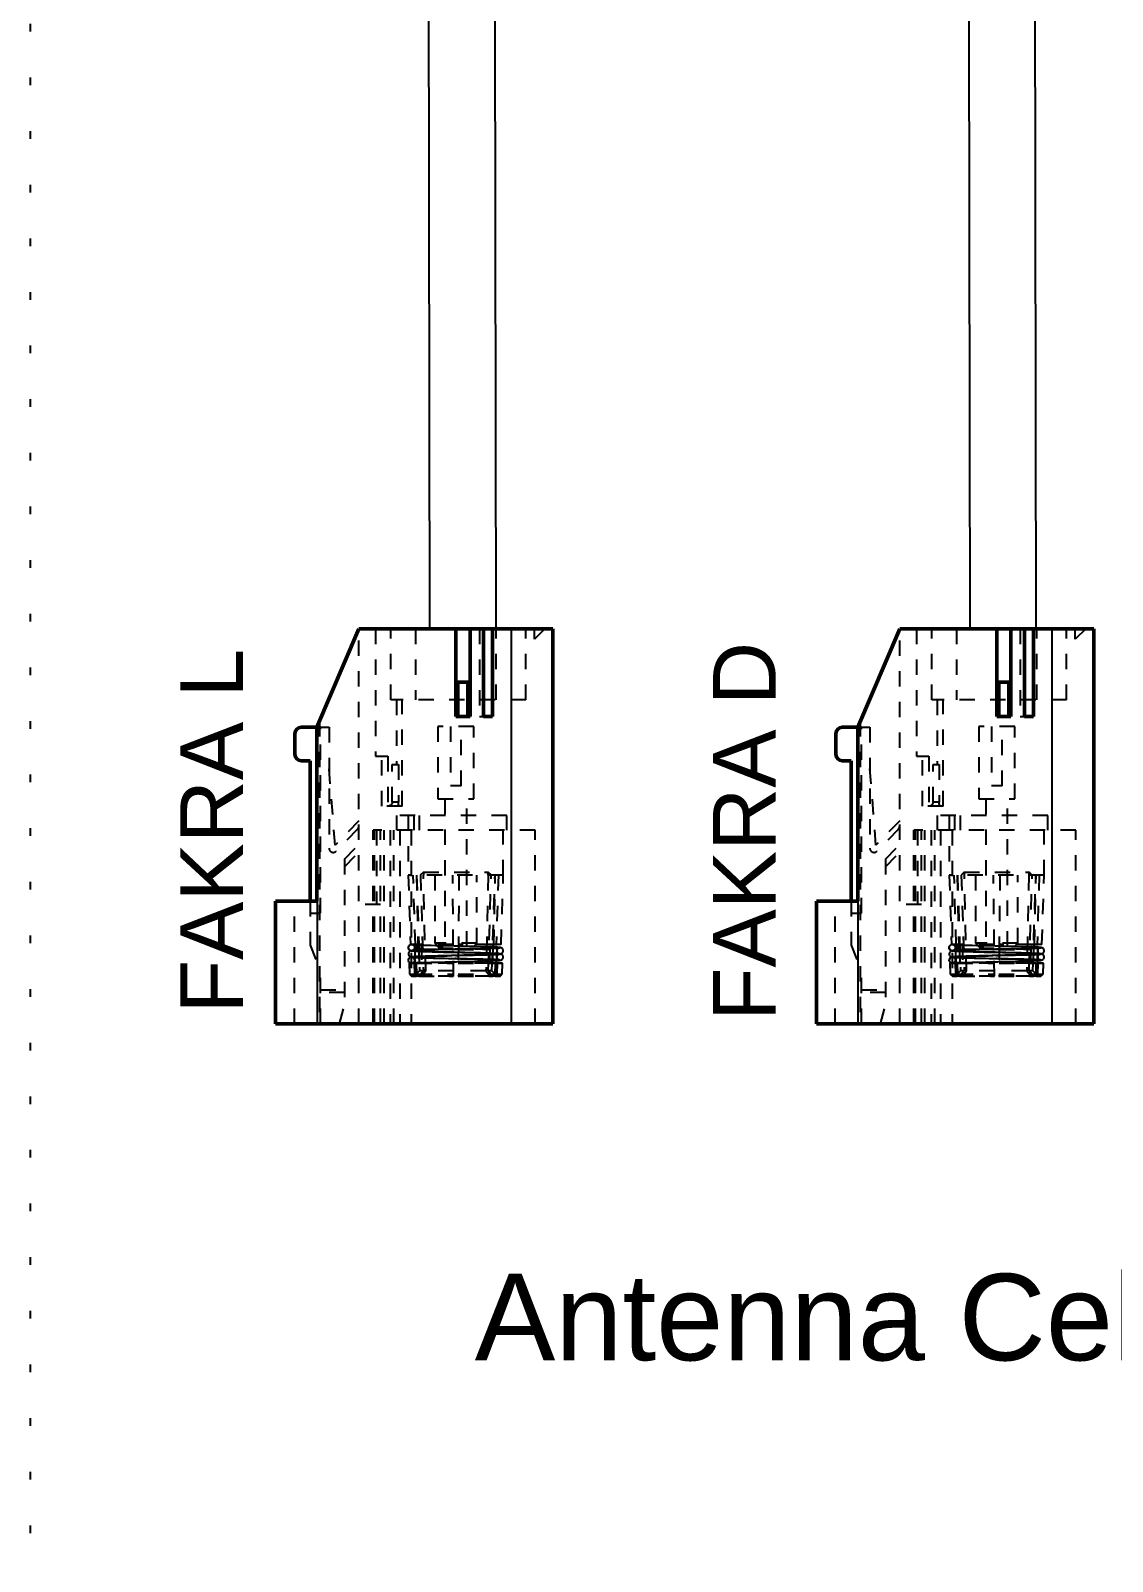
# Model space of a CAD drawing. Extents: x -194 to 239, y -574 to -265.
# Drawn here: x 117.52 to 152.82, y -464.45 to -414.49 of the extents above; entities that cross this region are included whole.
import ezdxf

# ---------------------------------------------------------------- set-up
doc = ezdxf.new("R2010")
doc.units = 0
doc.header["$LTSCALE"] = 0.5
doc.linetypes.add('ACAD_ISO07W100', pattern=[3.5, 0.5, -3])
doc.linetypes.add('Dashed', pattern=[2, 1, -1])
doc.layers.get('0').update_dxf_attribs({"linetype": 'CONTINUOUS'})
for name, color, linetype, lineweight in [('AM_0', 7, 'CONTINUOUS', 50), ('AM_4', 3, 'CONTINUOUS', 25), ('AM_9', 6, 'Dashed', 25)]:
    doc.layers.add(name, color=color, linetype=linetype, lineweight=lineweight)
doc.styles.get("Standard").update_dxf_attribs({"font": 'arial.ttf', "height": 3})

msp = doc.modelspace()

# ---------------------------------------------------------------- linework, layer by layer
at = {"color": 0, "linetype": 'ACAD_ISO07W100'}
msp.add_lwpolyline([(117.524, -302.982), (212.428, -302.982), (212.428, -482.77), (117.524, -482.77)], close=True, dxfattribs=at)
for points in [[(132.543, -327.99), (130.375, -327.99), (130.545, -434.011), (132.714, -434.011)], [(150.171, -327.99), (148.003, -327.99), (148.173, -434.011), (150.341, -434.011)]]:
    msp.add_lwpolyline(points, close=True)
at = {"layer": 'AM_0', "color": 0}
for p, q in [((128.233, -434.011), (126.863, -437.226)), ((128.233, -434.011), (134.565, -434.011)), ((131.399, -436.871), (131.399, -434.011)), ((131.862, -434.011), (131.862, -436.871)), ((132.305, -436.871), (132.305, -434.011)), ((132.598, -434.011), (132.598, -436.871)), ((134.565, -446.898), (134.565, -434.011)), ((145.883, -434.011), (144.513, -437.226)), ((145.883, -434.011), (152.215, -434.011)), ((149.049, -436.871), (149.049, -434.011)), ((149.512, -434.011), (149.512, -436.871)), ((149.955, -436.871), (149.955, -434.011)), ((150.248, -434.011), (150.248, -436.871)), ((152.215, -446.898), (152.215, -434.011)), ((131.399, -435.747), (131.862, -435.747)), ((131.467, -435.747), (131.467, -436.871)), ((131.794, -436.871), (131.794, -435.747)), ((149.049, -435.747), (149.512, -435.747)), ((149.117, -435.747), (149.117, -436.871)), ((149.444, -436.871), (149.444, -435.747)), ((131.862, -436.871), (131.399, -436.871)), ((132.598, -436.871), (132.305, -436.871)), ((149.512, -436.871), (149.049, -436.871)), ((150.248, -436.871), (149.955, -436.871)), ((126.151, -438.112), (126.151, -437.43)), ((126.355, -437.226), (126.863, -437.226)), ((126.863, -437.226), (126.863, -442.895)), ((143.801, -438.112), (143.801, -437.43)), ((144.005, -437.226), (144.513, -437.226)), ((144.513, -437.226), (144.513, -442.895)), ((126.648, -438.316), (126.355, -438.316)), ((126.648, -438.316), (126.648, -442.895)), ((144.298, -438.316), (144.005, -438.316)), ((144.298, -438.316), (144.298, -442.895)), ((125.519, -442.895), (126.863, -442.895)), ((125.519, -442.895), (125.519, -446.898)), ((143.169, -442.895), (144.513, -442.895)), ((143.169, -442.895), (143.169, -446.898)), ((134.565, -446.898), (125.519, -446.898)), ((152.215, -446.898), (143.169, -446.898))]:
    msp.add_line(p, q, dxfattribs=at)
for centre, start, end in [((126.355, -437.43), 90, 180), ((144.005, -437.43), 90, 180), ((126.355, -438.112), 180, 270), ((144.005, -438.112), 180, 270)]:
    msp.add_arc(centre, 0.204, start, end, dxfattribs=at)
at = {"layer": 'AM_4', "color": 0}
for p, q in [((133.202, -434.011), (133.202, -446.898)), ((150.853, -434.011), (150.853, -446.898)), ((126.881, -446.898), (126.881, -437.183)), ((144.531, -446.898), (144.531, -437.183))]:
    msp.add_line(p, q, dxfattribs=at)
at = {"layer": 'AM_9', "color": 0}
for p, q in [((128.233, -446.898), (128.233, -434.011)), ((128.777, -434.011), (128.777, -438.165)), ((129.279, -436.326), (129.279, -434.011)), ((130.084, -434.011), (130.084, -436.326)), ((132.168, -434.011), (132.168, -436.871)), ((132.714, -436.326), (132.714, -434.011)), ((133.68, -436.326), (133.68, -434.011)), ((133.965, -434.351), (133.965, -434.011)), ((134.306, -434.011), (133.965, -434.351)), ((145.883, -446.898), (145.883, -434.011)), ((146.427, -434.011), (146.427, -438.165)), ((146.929, -436.326), (146.929, -434.011)), ((147.734, -434.011), (147.734, -436.326)), ((149.819, -434.011), (149.819, -436.871)), ((150.364, -436.326), (150.364, -434.011)), ((151.331, -436.326), (151.331, -434.011)), ((151.615, -434.351), (151.615, -434.011)), ((151.956, -434.011), (151.615, -434.351)), ((133.68, -436.326), (129.279, -436.326)), ((129.458, -436.326), (129.458, -438.438)), ((129.651, -439.8), (129.651, -436.326)), ((151.331, -436.326), (146.929, -436.326)), ((147.108, -436.326), (147.108, -438.438)), ((147.301, -439.8), (147.301, -436.326)), ((126.949, -437.023), (126.949, -446.898)), ((132.168, -436.871), (132.305, -436.871)), ((144.599, -437.023), (144.599, -446.898)), ((149.819, -436.871), (149.955, -436.871)), ((126.881, -437.185), (126.863, -437.226)), ((126.863, -437.226), (127.261, -437.226)), ((126.987, -443.288), (126.987, -437.226)), ((127.261, -437.226), (127.261, -441.171)), ((130.811, -437.199), (130.811, -439.563)), ((131.987, -437.199), (130.811, -437.199)), ((131.225, -437.199), (131.225, -439.135)), ((131.573, -439.135), (131.573, -437.199)), ((131.987, -439.563), (131.987, -437.199)), ((144.531, -437.185), (144.513, -437.226)), ((144.513, -437.226), (144.911, -437.226)), ((144.637, -443.288), (144.637, -437.226)), ((144.911, -437.226), (144.911, -441.171)), ((148.461, -437.199), (148.461, -439.563)), ((149.637, -437.199), (148.461, -437.199)), ((148.875, -437.199), (148.875, -439.135)), ((149.223, -439.135), (149.223, -437.199)), ((149.637, -439.563), (149.637, -437.199)), ((127.46, -441.068), (127.261, -438.545)), ((128.777, -438.165), (129.185, -438.165)), ((128.981, -439.8), (128.981, -438.165)), ((129.185, -438.165), (129.185, -439.8)), ((129.322, -438.438), (129.524, -438.438)), ((129.322, -439.664), (129.322, -438.438)), ((129.524, -438.438), (129.524, -439.664)), ((145.11, -441.068), (144.911, -438.545)), ((146.427, -438.165), (146.835, -438.165)), ((146.631, -439.8), (146.631, -438.165)), ((146.835, -438.165), (146.835, -439.8)), ((146.972, -438.438), (147.174, -438.438)), ((146.972, -439.664), (146.972, -438.438)), ((147.174, -438.438), (147.174, -439.664)), ((130.811, -439.563), (131.987, -439.563)), ((131.041, -439.563), (131.041, -444.378)), ((131.573, -439.135), (131.225, -439.135)), ((131.756, -444.378), (131.756, -439.563)), ((148.461, -439.563), (149.637, -439.563)), ((148.691, -439.563), (148.691, -444.378)), ((149.223, -439.135), (148.875, -439.135)), ((149.406, -444.378), (149.406, -439.563)), ((129.651, -439.8), (128.981, -439.8)), ((129.524, -439.664), (129.322, -439.664)), ((129.458, -440.106), (129.458, -440.583)), ((133.067, -440.106), (129.458, -440.106)), ((129.849, -440.106), (129.849, -442.055)), ((130.026, -440.106), (130.026, -440.583)), ((130.219, -440.583), (130.219, -440.106)), ((132.948, -442.055), (132.948, -440.106)), ((133.067, -440.583), (133.067, -440.106)), ((147.301, -439.8), (146.631, -439.8)), ((147.174, -439.664), (146.972, -439.664)), ((147.108, -440.106), (147.108, -440.583)), ((150.718, -440.106), (147.108, -440.106)), ((147.499, -440.106), (147.499, -442.055)), ((147.676, -440.106), (147.676, -440.583)), ((147.869, -440.583), (147.869, -440.106)), ((150.598, -442.055), (150.598, -440.106)), ((150.718, -440.583), (150.718, -440.106)), ((128.233, -440.274), (127.46, -441.068)), ((128.194, -440.548), (127.495, -441.266)), ((128.697, -446.898), (128.697, -440.583)), ((133.985, -440.583), (128.697, -440.583)), ((128.749, -446.898), (128.749, -440.583)), ((128.812, -440.583), (128.812, -443.005)), ((128.946, -446.898), (128.946, -440.583)), ((129.058, -446.898), (129.058, -440.583)), ((129.26, -440.583), (129.26, -446.898)), ((129.381, -446.898), (129.381, -440.583)), ((129.57, -440.583), (129.57, -446.898)), ((129.944, -440.583), (129.944, -446.898)), ((133.985, -446.898), (133.985, -440.583)), ((145.883, -440.274), (145.11, -441.068)), ((145.844, -440.548), (145.145, -441.266)), ((146.347, -446.898), (146.347, -440.583)), ((151.635, -440.583), (146.347, -440.583)), ((146.399, -446.898), (146.399, -440.583)), ((146.462, -440.583), (146.462, -443.005)), ((146.596, -446.898), (146.596, -440.583)), ((146.708, -446.898), (146.708, -440.583)), ((146.91, -440.583), (146.91, -446.898)), ((147.031, -446.898), (147.031, -440.583)), ((147.22, -440.583), (147.22, -446.898)), ((147.594, -440.583), (147.594, -446.898)), ((151.635, -446.898), (151.635, -440.583)), ((127.77, -441.531), (128.233, -441.055)), ((145.42, -441.531), (145.883, -441.055)), ((127.77, -441.775), (128.233, -441.299)), ((127.77, -441.531), (127.77, -446.292)), ((145.42, -441.775), (145.883, -441.299)), ((145.42, -441.531), (145.42, -446.292)), ((129.849, -442.055), (129.922, -444.319)), ((132.948, -442.055), (129.849, -442.055)), ((130.08, -444.319), (130.009, -442.055)), ((130.111, -442.055), (130.163, -444.319)), ((130.118, -442.055), (130.218, -445.173)), ((130.34, -441.953), (130.238, -442.055)), ((130.242, -442.055), (130.341, -445.173)), ((130.34, -441.953), (130.34, -442.055)), ((130.34, -441.953), (132.458, -441.953)), ((130.416, -445.173), (130.345, -442.055)), ((130.711, -442.055), (130.711, -444.274)), ((131.316, -444.319), (131.297, -442.055)), ((131.501, -442.055), (131.481, -444.319)), ((132.087, -444.274), (132.087, -442.055)), ((132.453, -442.055), (132.382, -445.173)), ((132.457, -445.173), (132.555, -442.055)), ((132.458, -442.055), (132.458, -441.953)), ((132.56, -442.055), (132.458, -441.953)), ((132.579, -445.173), (132.679, -442.055)), ((132.635, -444.319), (132.687, -442.055)), ((132.789, -442.055), (132.717, -444.319)), ((132.876, -444.319), (132.948, -442.055)), ((147.499, -442.055), (147.572, -444.319)), ((150.598, -442.055), (147.499, -442.055)), ((147.73, -444.319), (147.659, -442.055)), ((147.761, -442.055), (147.813, -444.319)), ((147.768, -442.055), (147.868, -445.173)), ((147.99, -441.953), (147.888, -442.055)), ((147.892, -442.055), (147.991, -445.173)), ((147.99, -441.953), (147.99, -442.055)), ((147.99, -441.953), (150.108, -441.953)), ((148.066, -445.173), (147.995, -442.055)), ((148.361, -442.055), (148.361, -444.274)), ((148.966, -444.319), (148.947, -442.055)), ((149.151, -442.055), (149.131, -444.319)), ((149.737, -444.274), (149.737, -442.055)), ((150.103, -442.055), (150.032, -445.173)), ((150.107, -445.173), (150.205, -442.055)), ((150.108, -442.055), (150.108, -441.953)), ((150.21, -442.055), (150.108, -441.953)), ((150.229, -445.173), (150.329, -442.055)), ((150.285, -444.319), (150.337, -442.055)), ((150.439, -442.055), (150.367, -444.319)), ((150.526, -444.319), (150.598, -442.055)), ((126.132, -446.898), (126.132, -442.895)), ((126.648, -442.895), (126.648, -444.334)), ((128.946, -443.005), (128.233, -443.005)), ((143.782, -446.898), (143.782, -442.895)), ((144.298, -442.895), (144.298, -444.334)), ((146.596, -443.005), (145.883, -443.005)), ((126.648, -443.288), (126.987, -443.288)), ((144.298, -443.288), (144.637, -443.288)), ((126.648, -444.334), (126.987, -445.195)), ((129.849, -444.416), (129.85, -444.423)), ((129.922, -444.319), (130.048, -444.315)), ((130.08, -444.319), (129.922, -444.319)), ((129.961, -444.522), (129.952, -444.518)), ((129.961, -444.522), (129.957, -444.521)), ((129.966, -444.319), (129.961, -444.318)), ((130.008, -444.502), (130.001, -444.506)), ((130.048, -444.315), (130.063, -444.8)), ((130.19, -444.315), (130.048, -444.315)), ((130.052, -444.437), (130.06, -444.44)), ((130.06, -444.506), (132.274, -444.446)), ((130.06, -444.506), (132.282, -444.446)), ((130.063, -444.441), (130.077, -444.443)), ((130.19, -444.315), (130.08, -444.319)), ((130.192, -444.406), (130.131, -444.402)), ((130.163, -444.319), (130.272, -444.315)), ((131.316, -444.319), (130.163, -444.319)), ((130.209, -444.921), (130.19, -444.315)), ((130.19, -444.45), (130.194, -444.45)), ((130.474, -444.547), (130.225, -444.539)), ((130.284, -444.541), (130.227, -444.539)), ((131.346, -444.568), (130.251, -444.54)), ((130.272, -444.315), (130.286, -444.921)), ((131.316, -444.315), (130.272, -444.315)), ((130.277, -444.411), (130.274, -444.411)), ((130.275, -444.454), (131.318, -444.479)), ((131.317, -444.446), (130.277, -444.411)), ((130.515, -444.548), (130.471, -444.547)), ((130.537, -444.549), (130.511, -444.548)), ((130.891, -444.355), (130.514, -444.344)), ((130.693, -444.485), (130.526, -444.489)), ((132.284, -444.387), (130.531, -444.344)), ((130.783, -444.555), (130.543, -444.549)), ((130.754, -444.555), (130.546, -444.549)), ((130.767, -444.555), (130.594, -444.55)), ((130.711, -444.274), (130.815, -444.378)), ((132.087, -444.274), (130.711, -444.274)), ((130.774, -444.555), (130.77, -444.555)), ((132.693, -444.606), (130.795, -444.556)), ((131.346, -444.568), (130.797, -444.556)), ((131.983, -444.378), (130.815, -444.378)), ((131.898, -444.581), (130.944, -444.559)), ((132.693, -444.606), (131.165, -444.563)), ((131.325, -445.351), (131.316, -444.322)), ((131.481, -444.322), (131.472, -445.351)), ((132.693, -444.606), (131.478, -444.571)), ((132.522, -444.489), (131.48, -444.451)), ((131.48, -444.482), (132.521, -444.503)), ((132.526, -444.315), (131.481, -444.315)), ((132.635, -444.319), (131.481, -444.319)), ((132.288, -444.387), (131.864, -444.378)), ((132.535, -444.395), (131.931, -444.378)), ((131.983, -444.378), (132.087, -444.274)), ((132.512, -444.921), (132.526, -444.315)), ((132.526, -444.315), (132.635, -444.319)), ((132.607, -444.315), (132.588, -444.921)), ((132.607, -444.315), (132.749, -444.315)), ((132.717, -444.319), (132.607, -444.315)), ((132.762, -444.61), (132.693, -444.606)), ((132.763, -444.61), (132.693, -444.606)), ((132.762, -444.61), (132.693, -444.606)), ((132.876, -444.319), (132.717, -444.319)), ((132.73, -444.921), (132.749, -444.315)), ((132.876, -444.319), (132.749, -444.315)), ((144.298, -444.334), (144.637, -445.195)), ((147.499, -444.416), (147.5, -444.423)), ((147.572, -444.319), (147.698, -444.315)), ((147.73, -444.319), (147.572, -444.319)), ((147.611, -444.522), (147.602, -444.518)), ((147.611, -444.522), (147.607, -444.521)), ((147.616, -444.319), (147.611, -444.318)), ((147.658, -444.502), (147.651, -444.506)), ((147.698, -444.315), (147.713, -444.8)), ((147.84, -444.315), (147.698, -444.315)), ((147.702, -444.437), (147.71, -444.44)), ((147.71, -444.506), (149.924, -444.446)), ((147.71, -444.506), (149.932, -444.446)), ((147.713, -444.441), (147.727, -444.443)), ((147.84, -444.315), (147.73, -444.319)), ((147.843, -444.406), (147.781, -444.402)), ((147.813, -444.319), (147.922, -444.315)), ((148.966, -444.319), (147.813, -444.319)), ((147.859, -444.921), (147.84, -444.315)), ((147.84, -444.45), (147.844, -444.45)), ((148.124, -444.547), (147.875, -444.539)), ((147.934, -444.541), (147.877, -444.539)), ((148.996, -444.568), (147.901, -444.54)), ((147.922, -444.315), (147.936, -444.921)), ((148.966, -444.315), (147.922, -444.315)), ((147.927, -444.411), (147.924, -444.411)), ((147.925, -444.454), (148.968, -444.479)), ((148.968, -444.446), (147.927, -444.411)), ((148.165, -444.548), (148.121, -444.547)), ((148.187, -444.549), (148.161, -444.548)), ((148.541, -444.355), (148.164, -444.344)), ((148.343, -444.485), (148.176, -444.489)), ((149.934, -444.387), (148.181, -444.344)), ((148.433, -444.555), (148.193, -444.549)), ((148.404, -444.555), (148.196, -444.549)), ((148.417, -444.555), (148.244, -444.55)), ((148.361, -444.274), (148.465, -444.378)), ((149.737, -444.274), (148.361, -444.274)), ((148.424, -444.555), (148.42, -444.555)), ((150.343, -444.606), (148.445, -444.556)), ((148.996, -444.568), (148.447, -444.556)), ((149.633, -444.378), (148.465, -444.378)), ((149.548, -444.581), (148.594, -444.559)), ((150.343, -444.606), (148.815, -444.563)), ((148.975, -445.351), (148.967, -444.322)), ((149.131, -444.322), (149.122, -445.351)), ((150.343, -444.606), (149.128, -444.571)), ((150.172, -444.489), (149.13, -444.451)), ((149.13, -444.482), (150.171, -444.503)), ((150.176, -444.315), (149.131, -444.315)), ((150.285, -444.319), (149.131, -444.319)), ((149.938, -444.387), (149.514, -444.378)), ((150.185, -444.395), (149.581, -444.378)), ((149.633, -444.378), (149.737, -444.274)), ((150.162, -444.921), (150.176, -444.315)), ((150.176, -444.315), (150.285, -444.319)), ((150.258, -444.315), (150.238, -444.921)), ((150.258, -444.315), (150.399, -444.315)), ((150.367, -444.319), (150.258, -444.315)), ((150.412, -444.61), (150.343, -444.606)), ((150.413, -444.61), (150.343, -444.606)), ((150.412, -444.61), (150.343, -444.606)), ((150.526, -444.319), (150.367, -444.319)), ((150.38, -444.921), (150.399, -444.315)), ((150.526, -444.319), (150.399, -444.315)), ((129.849, -444.825), (129.85, -444.821)), ((129.873, -444.927), (130.067, -444.921)), ((129.873, -444.927), (130.041, -444.927)), ((129.873, -444.927), (129.885, -445.286)), ((129.952, -444.723), (129.957, -444.72)), ((129.959, -444.726), (129.962, -444.727)), ((129.96, -444.719), (129.975, -444.717)), ((130.001, -444.736), (130.014, -444.744)), ((130.007, -444.714), (130.057, -444.71)), ((130.041, -444.927), (130.209, -444.921)), ((130.041, -444.927), (130.052, -445.286)), ((130.049, -444.711), (130.223, -444.703)), ((130.056, -444.71), (130.223, -444.703)), ((130.057, -444.71), (130.529, -444.693)), ((130.065, -444.845), (130.067, -444.921)), ((130.209, -444.921), (130.067, -444.921)), ((130.286, -444.921), (130.118, -444.927)), ((130.126, -445.286), (130.118, -444.927)), ((130.118, -444.927), (131.322, -444.927)), ((130.222, -444.703), (131.271, -444.675)), ((130.223, -444.703), (130.746, -444.687)), ((130.24, -444.702), (130.488, -444.694)), ((131.322, -444.921), (130.286, -444.921)), ((131.58, -444.778), (130.502, -444.752)), ((130.51, -444.752), (130.529, -444.753)), ((130.574, -444.754), (130.515, -444.753)), ((130.617, -444.69), (131.221, -444.676)), ((130.769, -444.686), (131.257, -444.675)), ((132.141, -444.656), (130.841, -444.685)), ((131.228, -444.768), (131.399, -444.774)), ((131.262, -444.675), (131.731, -444.664)), ((131.344, -444.877), (132.275, -444.855)), ((131.399, -444.672), (131.717, -444.665)), ((131.457, -444.67), (131.731, -444.664)), ((132.512, -444.921), (131.476, -444.921)), ((131.476, -444.927), (132.68, -444.927)), ((131.569, -444.871), (132.276, -444.855)), ((131.716, -444.665), (131.888, -444.661)), ((131.747, -444.664), (131.754, -444.664)), ((131.754, -444.664), (131.908, -444.66)), ((131.832, -444.662), (131.968, -444.659)), ((131.892, -444.66), (131.909, -444.66)), ((131.96, -444.659), (132.267, -444.651)), ((131.965, -444.659), (132.249, -444.651)), ((132.01, -444.658), (132.265, -444.651)), ((132.02, -444.657), (132.3, -444.65)), ((132.274, -444.651), (132.336, -444.649)), ((132.68, -444.927), (132.512, -444.921)), ((132.588, -444.921), (132.73, -444.921)), ((132.588, -444.921), (132.757, -444.927)), ((132.68, -444.927), (132.672, -445.286)), ((132.925, -444.927), (132.73, -444.921)), ((132.746, -445.286), (132.757, -444.927)), ((132.757, -444.927), (132.925, -444.927)), ((132.835, -444.829), (132.838, -444.829)), ((132.837, -444.624), (132.845, -444.622)), ((132.846, -444.619), (132.844, -444.619)), ((132.845, -444.622), (132.846, -444.622)), ((132.913, -445.286), (132.925, -444.927)), ((147.499, -444.825), (147.5, -444.821)), ((147.523, -444.927), (147.717, -444.921)), ((147.523, -444.927), (147.691, -444.927)), ((147.523, -444.927), (147.535, -445.286)), ((147.602, -444.723), (147.607, -444.72)), ((147.609, -444.726), (147.612, -444.727)), ((147.61, -444.719), (147.625, -444.717)), ((147.651, -444.736), (147.664, -444.744)), ((147.657, -444.714), (147.708, -444.71)), ((147.691, -444.927), (147.859, -444.921)), ((147.691, -444.927), (147.702, -445.286)), ((147.699, -444.711), (147.873, -444.703)), ((147.706, -444.71), (147.873, -444.703)), ((147.707, -444.71), (148.179, -444.693)), ((147.715, -444.845), (147.717, -444.921)), ((147.859, -444.921), (147.717, -444.921)), ((147.936, -444.921), (147.768, -444.927)), ((147.776, -445.286), (147.768, -444.927)), ((147.768, -444.927), (148.972, -444.927)), ((147.872, -444.703), (148.921, -444.675)), ((147.873, -444.703), (148.396, -444.687)), ((147.89, -444.702), (148.138, -444.694)), ((148.972, -444.921), (147.936, -444.921)), ((149.23, -444.778), (148.152, -444.752)), ((148.16, -444.752), (148.179, -444.753)), ((148.224, -444.754), (148.165, -444.753)), ((148.267, -444.69), (148.871, -444.676)), ((148.419, -444.686), (148.907, -444.675)), ((149.791, -444.656), (148.491, -444.685)), ((148.878, -444.768), (149.049, -444.774)), ((148.912, -444.675), (149.381, -444.664)), ((148.994, -444.877), (149.925, -444.855)), ((149.049, -444.672), (149.367, -444.665)), ((149.107, -444.67), (149.381, -444.664)), ((150.162, -444.921), (149.126, -444.921)), ((149.126, -444.927), (150.33, -444.927)), ((149.219, -444.871), (149.926, -444.855)), ((149.366, -444.665), (149.538, -444.661)), ((149.397, -444.664), (149.404, -444.664)), ((149.404, -444.664), (149.558, -444.66)), ((149.482, -444.662), (149.618, -444.659)), ((149.542, -444.66), (149.559, -444.66)), ((149.61, -444.659), (149.917, -444.651)), ((149.615, -444.659), (149.899, -444.651)), ((149.66, -444.658), (149.915, -444.651)), ((149.67, -444.657), (149.95, -444.65)), ((149.924, -444.651), (149.986, -444.649)), ((150.33, -444.927), (150.162, -444.921)), ((150.238, -444.921), (150.38, -444.921)), ((150.238, -444.921), (150.407, -444.927)), ((150.33, -444.927), (150.322, -445.286)), ((150.575, -444.927), (150.38, -444.921)), ((150.396, -445.286), (150.407, -444.927)), ((150.407, -444.927), (150.575, -444.927)), ((150.485, -444.829), (150.488, -444.829)), ((150.487, -444.624), (150.495, -444.622)), ((150.496, -444.619), (150.494, -444.619)), ((150.495, -444.622), (150.496, -444.622)), ((150.563, -445.286), (150.575, -444.927)), ((126.987, -446.898), (126.987, -445.195)), ((129.885, -445.286), (129.955, -445.351)), ((129.885, -445.286), (130.052, -445.286)), ((130.053, -445.348), (129.955, -445.351)), ((129.955, -445.351), (130.113, -445.351)), ((130.052, -445.286), (130.113, -445.351)), ((130.218, -445.173), (130.053, -445.348)), ((130.199, -445.348), (130.053, -445.348)), ((130.199, -445.348), (130.113, -445.351)), ((130.187, -445.351), (130.126, -445.286)), ((130.126, -445.286), (131.325, -445.286)), ((130.187, -445.351), (130.272, -445.348)), ((130.187, -445.351), (131.325, -445.351)), ((130.341, -445.173), (130.199, -445.348)), ((130.341, -445.173), (130.218, -445.173)), ((130.272, -445.348), (130.416, -445.173)), ((131.325, -445.348), (130.272, -445.348)), ((131.324, -445.173), (130.416, -445.173)), ((132.525, -445.348), (131.472, -445.348)), ((131.472, -445.351), (132.611, -445.351)), ((131.473, -445.286), (132.672, -445.286)), ((132.382, -445.173), (131.474, -445.173)), ((132.382, -445.173), (132.525, -445.348)), ((132.579, -445.173), (132.457, -445.173)), ((132.599, -445.348), (132.457, -445.173)), ((132.525, -445.348), (132.611, -445.351)), ((132.744, -445.348), (132.579, -445.173)), ((132.744, -445.348), (132.599, -445.348)), ((132.684, -445.351), (132.599, -445.348)), ((132.672, -445.286), (132.611, -445.351)), ((132.684, -445.351), (132.746, -445.286)), ((132.684, -445.351), (132.843, -445.351)), ((132.843, -445.351), (132.744, -445.348)), ((132.746, -445.286), (132.913, -445.286)), ((132.843, -445.351), (132.913, -445.286)), ((144.637, -446.898), (144.637, -445.195)), ((147.535, -445.286), (147.605, -445.351)), ((147.535, -445.286), (147.702, -445.286)), ((147.704, -445.348), (147.605, -445.351)), ((147.605, -445.351), (147.763, -445.351)), ((147.702, -445.286), (147.763, -445.351)), ((147.868, -445.173), (147.704, -445.348)), ((147.849, -445.348), (147.704, -445.348)), ((147.849, -445.348), (147.763, -445.351)), ((147.837, -445.351), (147.776, -445.286)), ((147.776, -445.286), (148.975, -445.286)), ((147.837, -445.351), (147.922, -445.348)), ((147.837, -445.351), (148.975, -445.351)), ((147.991, -445.173), (147.849, -445.348)), ((147.991, -445.173), (147.868, -445.173)), ((147.922, -445.348), (148.066, -445.173)), ((148.975, -445.348), (147.922, -445.348)), ((148.974, -445.173), (148.066, -445.173)), ((150.176, -445.348), (149.122, -445.348)), ((149.122, -445.351), (150.261, -445.351)), ((149.123, -445.286), (150.322, -445.286)), ((150.032, -445.173), (149.124, -445.173)), ((150.032, -445.173), (150.176, -445.348)), ((150.229, -445.173), (150.107, -445.173)), ((150.249, -445.348), (150.107, -445.173)), ((150.176, -445.348), (150.261, -445.351)), ((150.394, -445.348), (150.229, -445.173)), ((150.394, -445.348), (150.249, -445.348)), ((150.335, -445.351), (150.249, -445.348)), ((150.322, -445.286), (150.261, -445.351)), ((150.335, -445.351), (150.396, -445.286)), ((150.335, -445.351), (150.493, -445.351)), ((150.493, -445.351), (150.394, -445.348)), ((150.396, -445.286), (150.563, -445.286)), ((150.493, -445.351), (150.563, -445.286)), ((126.987, -445.794), (127.77, -445.794)), ((127.77, -445.876), (126.987, -445.876)), ((144.637, -445.794), (145.42, -445.794)), ((145.42, -445.876), (144.637, -445.876)), ((127.608, -446.898), (127.77, -446.292)), ((145.258, -446.898), (145.42, -446.292))]:
    msp.add_line(p, q, dxfattribs=at)
for points in [[(129.322, -439.664), (129.317, -439.696), (129.307, -439.725), (129.293, -439.748), (129.273, -439.768), (129.239, -439.789), (129.185, -439.8)], [(129.566, -439.8), (129.547, -439.786), (129.533, -439.75), (129.526, -439.709), (129.524, -439.664)], [(146.972, -439.664), (146.967, -439.696), (146.957, -439.725), (146.943, -439.748), (146.923, -439.768), (146.889, -439.789), (146.835, -439.8)], [(147.216, -439.8), (147.197, -439.786), (147.183, -439.75), (147.176, -439.709), (147.174, -439.664)], [(129.849, -444.416), (129.851, -444.396), (129.864, -444.364), (129.889, -444.336), (129.922, -444.319)], [(129.952, -444.518), (129.916, -444.512), (129.885, -444.494), (129.862, -444.466), (129.85, -444.431), (129.849, -444.416)], [(132.284, -444.446), (132.24, -444.448), (132.173, -444.45), (132.081, -444.453), (131.971, -444.456), (131.856, -444.459), (131.737, -444.461), (131.555, -444.465), (131.371, -444.47), (131.244, -444.472), (131.111, -444.475), (130.978, -444.478), (130.847, -444.482), (130.719, -444.485), (130.596, -444.488), (130.48, -444.491), (130.374, -444.494), (130.277, -444.498), (130.192, -444.501), (130.119, -444.504), (130.059, -444.507), (129.991, -444.512), (129.945, -444.518), (129.914, -444.526), (129.898, -444.533), (129.877, -444.551), (129.866, -444.565), (129.856, -444.584), (129.85, -444.61), (129.852, -444.642), (129.862, -444.669), (129.873, -444.686), (129.881, -444.695), (129.89, -444.703), (129.91, -444.714), (129.931, -444.721), (129.953, -444.725), (129.959, -444.726)], [(129.856, -444.447), (129.871, -444.472), (129.891, -444.491), (129.911, -444.502), (129.933, -444.511), (129.955, -444.517)], [(129.961, -444.318), (129.959, -444.318), (129.958, -444.318), (129.957, -444.318), (129.957, -444.318), (129.957, -444.318), (129.957, -444.318), (129.957, -444.318), (129.957, -444.318), (129.957, -444.318), (129.957, -444.318), (129.957, -444.318), (129.957, -444.318), (129.957, -444.318), (129.957, -444.318), (129.957, -444.318), (129.958, -444.318), (129.958, -444.318), (129.958, -444.318), (129.958, -444.318), (129.958, -444.318), (129.958, -444.318), (129.958, -444.318), (129.958, -444.318), (129.957, -444.318), (129.957, -444.318), (129.956, -444.318), (129.956, -444.318), (129.954, -444.318), (129.951, -444.318), (129.949, -444.318), (129.943, -444.318), (129.938, -444.318), (129.936, -444.318), (129.934, -444.318), (129.933, -444.319), (129.933, -444.319), (129.932, -444.319), (129.929, -444.319), (129.926, -444.319), (129.922, -444.319)], [(130.008, -444.502), (129.98, -444.514), (129.952, -444.518)], [(130.001, -444.506), (129.98, -444.514), (129.952, -444.518)], [(129.961, -444.522), (129.952, -444.519), (129.953, -444.517)], [(129.957, -444.521), (129.952, -444.519), (129.953, -444.517)], [(129.953, -444.517), (129.956, -444.516), (129.974, -444.513)], [(129.953, -444.517), (129.956, -444.516), (129.974, -444.513)], [(129.955, -444.517), (129.959, -444.517), (129.989, -444.523), (130.037, -444.528), (130.098, -444.532), (130.174, -444.535), (130.264, -444.539), (130.362, -444.542), (130.493, -444.546), (130.63, -444.55), (130.766, -444.553), (130.9, -444.556), (131.028, -444.56), (131.155, -444.563), (131.165, -444.563)], [(129.976, -444.317), (129.973, -444.317), (129.97, -444.317), (129.967, -444.317), (129.961, -444.318)], [(129.976, -444.317), (129.97, -444.317), (129.967, -444.318), (129.961, -444.318)], [(130.227, -444.539), (130.16, -444.536), (130.086, -444.533), (130.028, -444.529), (129.987, -444.526), (129.962, -444.522), (129.961, -444.522)], [(130.227, -444.539), (130.16, -444.536), (130.086, -444.533), (130.028, -444.529), (129.987, -444.526), (129.962, -444.522), (129.961, -444.522)], [(130.598, -444.346), (130.469, -444.343), (130.35, -444.339), (130.245, -444.335), (130.155, -444.332), (130.081, -444.328), (130.025, -444.325), (129.985, -444.321), (129.966, -444.319)], [(130.025, -444.325), (129.985, -444.321), (129.966, -444.319)], [(129.974, -444.513), (130.009, -444.509), (130.06, -444.506)], [(129.976, -444.317), (130.003, -444.328), (130.027, -444.348), (130.05, -444.389)], [(130.063, -444.441), (130.063, -444.442), (130.053, -444.461), (130.039, -444.478), (130.022, -444.493), (130.007, -444.502)], [(130.052, -444.437), (130.036, -444.473), (130.008, -444.502)], [(130.052, -444.437), (130.036, -444.473), (130.008, -444.502), (130.008, -444.502)], [(130.531, -444.344), (130.469, -444.343), (130.35, -444.339), (130.245, -444.335), (130.155, -444.332), (130.081, -444.328), (130.025, -444.325)], [(130.051, -444.343), (130.05, -444.344), (130.05, -444.351), (130.056, -444.367), (130.06, -444.378), (130.062, -444.384), (130.063, -444.391), (130.064, -444.395)], [(130.064, -444.394), (130.058, -444.393), (130.05, -444.389)], [(131.864, -444.378), (131.753, -444.375), (131.619, -444.372), (131.483, -444.369), (131.347, -444.366), (131.204, -444.362), (131.054, -444.359), (130.9, -444.355), (130.746, -444.352), (130.596, -444.348), (130.454, -444.345), (130.326, -444.342), (130.242, -444.34), (130.17, -444.338), (130.129, -444.337), (130.094, -444.337), (130.071, -444.337), (130.057, -444.339), (130.051, -444.343)], [(130.052, -444.437), (130.06, -444.44), (130.063, -444.441)], [(130.065, -444.394), (130.059, -444.393), (130.059, -444.393)], [(130.06, -444.44), (130.061, -444.441), (130.088, -444.444), (130.132, -444.447), (130.194, -444.45)], [(130.192, -444.406), (130.128, -444.402), (130.084, -444.397), (130.064, -444.394)], [(132.844, -444.619), (132.806, -444.614), (132.739, -444.609), (132.679, -444.606), (132.606, -444.603), (132.521, -444.6), (132.424, -444.597), (132.317, -444.593), (132.202, -444.59), (132.079, -444.587), (131.951, -444.584), (131.819, -444.581), (131.686, -444.578), (131.554, -444.575), (131.427, -444.572), (131.243, -444.568), (131.06, -444.563), (130.941, -444.561), (130.826, -444.558), (130.717, -444.555), (130.625, -444.552), (130.558, -444.55), (130.514, -444.548)], [(130.848, -444.556), (130.993, -444.56), (131.152, -444.563), (131.304, -444.566), (131.448, -444.569), (131.59, -444.572), (131.735, -444.576), (131.878, -444.579), (132.019, -444.582), (132.153, -444.586), (132.28, -444.589), (132.395, -444.593), (132.499, -444.596), (132.588, -444.6), (132.661, -444.603), (132.716, -444.605), (132.754, -444.607), (132.774, -444.607), (132.786, -444.607), (132.79, -444.607), (132.792, -444.606)], [(131.399, -444.672), (131.499, -444.668), (131.585, -444.666), (131.675, -444.664), (131.775, -444.662), (131.887, -444.659), (132.009, -444.656), (132.138, -444.653), (132.271, -444.649), (132.393, -444.646), (132.502, -444.642), (132.596, -444.638), (132.676, -444.635), (132.748, -444.631), (132.802, -444.627), (132.841, -444.624), (132.865, -444.619), (132.886, -444.612), (132.907, -444.6), (132.916, -444.593), (132.925, -444.584), (132.936, -444.567), (132.946, -444.54), (132.948, -444.508), (132.942, -444.482), (132.932, -444.463), (132.921, -444.449), (132.899, -444.431), (132.884, -444.424), (132.87, -444.42), (132.853, -444.416), (132.846, -444.415)], [(132.846, -444.415), (132.806, -444.41), (132.739, -444.405), (132.679, -444.402), (132.606, -444.399), (132.521, -444.395), (132.424, -444.392), (132.317, -444.389), (132.202, -444.386), (132.079, -444.383), (132.074, -444.382)], [(132.785, -444.431), (132.783, -444.43), (132.771, -444.429), (132.75, -444.43), (132.715, -444.432), (132.666, -444.434), (132.583, -444.438), (132.484, -444.441), (132.37, -444.445), (132.245, -444.449), (132.111, -444.452)], [(132.282, -444.446), (132.386, -444.443), (132.499, -444.439), (132.597, -444.436), (132.679, -444.432), (132.745, -444.429), (132.794, -444.425), (132.826, -444.422), (132.843, -444.418), (132.845, -444.415), (132.834, -444.412), (132.807, -444.409), (132.764, -444.405), (132.704, -444.402), (132.628, -444.398), (132.535, -444.395), (132.427, -444.391), (132.306, -444.387), (132.284, -444.387)], [(132.679, -444.432), (132.745, -444.429), (132.794, -444.425), (132.826, -444.422), (132.843, -444.418), (132.845, -444.415), (132.834, -444.412), (132.807, -444.409), (132.764, -444.405)], [(132.792, -444.606), (132.792, -444.606), (132.787, -444.602), (132.778, -444.595), (132.767, -444.583), (132.756, -444.567), (132.748, -444.545), (132.744, -444.52), (132.747, -444.494), (132.755, -444.473), (132.764, -444.458), (132.77, -444.45), (132.775, -444.445), (132.782, -444.437), (132.786, -444.432), (132.785, -444.431)], [(132.837, -444.624), (132.844, -444.622), (132.845, -444.619), (132.832, -444.616), (132.805, -444.613), (132.762, -444.61)], [(147.499, -444.416), (147.501, -444.396), (147.514, -444.364), (147.539, -444.336), (147.572, -444.319)], [(147.602, -444.518), (147.566, -444.512), (147.536, -444.494), (147.512, -444.466), (147.5, -444.431), (147.499, -444.416)], [(149.934, -444.446), (149.89, -444.448), (149.823, -444.45), (149.731, -444.453), (149.621, -444.456), (149.506, -444.459), (149.388, -444.461), (149.205, -444.465), (149.021, -444.47), (148.894, -444.472), (148.761, -444.475), (148.629, -444.478), (148.497, -444.482), (148.369, -444.485), (148.246, -444.488), (148.13, -444.491), (148.024, -444.494), (147.927, -444.498), (147.842, -444.501), (147.769, -444.504), (147.709, -444.507), (147.641, -444.512), (147.595, -444.518), (147.564, -444.526), (147.549, -444.533), (147.527, -444.551), (147.516, -444.565), (147.506, -444.584), (147.5, -444.61), (147.502, -444.642), (147.512, -444.669), (147.523, -444.686), (147.532, -444.695), (147.54, -444.703), (147.56, -444.714), (147.581, -444.721), (147.603, -444.725), (147.609, -444.726)], [(147.506, -444.447), (147.521, -444.472), (147.542, -444.491), (147.561, -444.502), (147.584, -444.511), (147.605, -444.517)], [(147.611, -444.318), (147.609, -444.318), (147.608, -444.318), (147.608, -444.318), (147.607, -444.318), (147.607, -444.318), (147.607, -444.318), (147.607, -444.318), (147.607, -444.318), (147.607, -444.318), (147.607, -444.318), (147.607, -444.318), (147.607, -444.318), (147.607, -444.318), (147.607, -444.318), (147.608, -444.318), (147.608, -444.318), (147.608, -444.318), (147.608, -444.318), (147.608, -444.318), (147.608, -444.318), (147.608, -444.318), (147.608, -444.318), (147.608, -444.318), (147.607, -444.318), (147.607, -444.318), (147.606, -444.318), (147.606, -444.318), (147.604, -444.318), (147.601, -444.318), (147.599, -444.318), (147.593, -444.318), (147.588, -444.318), (147.586, -444.318), (147.584, -444.318), (147.583, -444.319), (147.583, -444.319), (147.582, -444.319), (147.579, -444.319), (147.576, -444.319), (147.572, -444.319)], [(147.658, -444.502), (147.63, -444.514), (147.602, -444.518)], [(147.651, -444.506), (147.63, -444.514), (147.602, -444.518)], [(147.611, -444.522), (147.602, -444.519), (147.603, -444.517)], [(147.607, -444.521), (147.602, -444.519), (147.603, -444.517)], [(147.603, -444.517), (147.606, -444.516), (147.624, -444.513)], [(147.603, -444.517), (147.606, -444.516), (147.624, -444.513)], [(147.605, -444.517), (147.609, -444.517), (147.639, -444.523), (147.687, -444.528), (147.748, -444.532), (147.824, -444.535), (147.914, -444.539), (148.012, -444.542), (148.143, -444.546), (148.28, -444.55), (148.416, -444.553), (148.55, -444.556), (148.679, -444.56), (148.805, -444.563), (148.815, -444.563)], [(147.626, -444.317), (147.623, -444.317), (147.62, -444.317), (147.618, -444.317), (147.611, -444.318)], [(147.626, -444.317), (147.62, -444.317), (147.618, -444.318), (147.611, -444.318)], [(147.877, -444.539), (147.81, -444.536), (147.736, -444.533), (147.678, -444.529), (147.637, -444.526), (147.612, -444.522), (147.611, -444.522)], [(147.877, -444.539), (147.81, -444.536), (147.736, -444.533), (147.678, -444.529), (147.637, -444.526), (147.612, -444.522), (147.611, -444.522)], [(148.248, -444.346), (148.119, -444.343), (148, -444.339), (147.895, -444.335), (147.805, -444.332), (147.731, -444.328), (147.675, -444.325), (147.635, -444.321), (147.616, -444.319)], [(147.675, -444.325), (147.635, -444.321), (147.616, -444.319)], [(147.624, -444.513), (147.659, -444.509), (147.71, -444.506)], [(147.626, -444.317), (147.653, -444.328), (147.677, -444.348), (147.7, -444.389)], [(147.713, -444.441), (147.713, -444.442), (147.703, -444.461), (147.689, -444.478), (147.672, -444.493), (147.657, -444.502)], [(147.702, -444.437), (147.687, -444.473), (147.658, -444.502)], [(147.702, -444.437), (147.687, -444.473), (147.658, -444.502), (147.658, -444.502)], [(148.181, -444.344), (148.119, -444.343), (148, -444.339), (147.895, -444.335), (147.805, -444.332), (147.731, -444.328), (147.675, -444.325)], [(147.701, -444.343), (147.7, -444.344), (147.7, -444.351), (147.706, -444.367), (147.71, -444.378), (147.712, -444.384), (147.714, -444.391), (147.714, -444.395)], [(147.714, -444.394), (147.708, -444.393), (147.7, -444.389)], [(149.514, -444.378), (149.403, -444.375), (149.269, -444.372), (149.133, -444.369), (148.997, -444.366), (148.854, -444.362), (148.704, -444.359), (148.55, -444.355), (148.396, -444.352), (148.246, -444.348), (148.104, -444.345), (147.976, -444.342), (147.892, -444.34), (147.82, -444.338), (147.779, -444.337), (147.744, -444.337), (147.721, -444.337), (147.707, -444.339), (147.701, -444.343)], [(147.702, -444.437), (147.71, -444.44), (147.713, -444.441)], [(147.715, -444.394), (147.709, -444.393), (147.709, -444.393)], [(147.71, -444.44), (147.711, -444.441), (147.738, -444.444), (147.782, -444.447), (147.844, -444.45)], [(147.843, -444.406), (147.778, -444.402), (147.734, -444.397), (147.714, -444.394)], [(150.494, -444.619), (150.456, -444.614), (150.389, -444.609), (150.329, -444.606), (150.256, -444.603), (150.171, -444.6), (150.074, -444.597), (149.967, -444.593), (149.852, -444.59), (149.729, -444.587), (149.601, -444.584), (149.469, -444.581), (149.336, -444.578), (149.204, -444.575), (149.077, -444.572), (148.893, -444.568), (148.71, -444.563), (148.591, -444.561), (148.477, -444.558), (148.367, -444.555), (148.275, -444.552), (148.208, -444.55), (148.164, -444.548)], [(148.498, -444.556), (148.643, -444.56), (148.802, -444.563), (148.954, -444.566), (149.098, -444.569), (149.24, -444.572), (149.385, -444.576), (149.528, -444.579), (149.669, -444.582), (149.803, -444.586), (149.93, -444.589), (150.045, -444.593), (150.149, -444.596), (150.238, -444.6), (150.311, -444.603), (150.366, -444.605), (150.404, -444.607), (150.424, -444.607), (150.436, -444.607), (150.44, -444.607), (150.442, -444.606)], [(149.049, -444.672), (149.149, -444.668), (149.236, -444.666), (149.325, -444.664), (149.425, -444.662), (149.537, -444.659), (149.659, -444.656), (149.789, -444.653), (149.921, -444.649), (150.043, -444.646), (150.152, -444.642), (150.246, -444.638), (150.326, -444.635), (150.398, -444.631), (150.452, -444.627), (150.491, -444.624), (150.515, -444.619), (150.536, -444.612), (150.557, -444.6), (150.566, -444.593), (150.575, -444.584), (150.586, -444.567), (150.596, -444.54), (150.598, -444.508), (150.592, -444.482), (150.582, -444.463), (150.571, -444.449), (150.549, -444.431), (150.534, -444.424), (150.52, -444.42), (150.503, -444.416), (150.496, -444.415)], [(150.496, -444.415), (150.456, -444.41), (150.389, -444.405), (150.329, -444.402), (150.256, -444.399), (150.171, -444.395), (150.074, -444.392), (149.967, -444.389), (149.852, -444.386), (149.729, -444.383), (149.724, -444.382)], [(150.436, -444.431), (150.433, -444.43), (150.421, -444.429), (150.4, -444.43), (150.366, -444.432), (150.316, -444.434), (150.233, -444.438), (150.134, -444.441), (150.02, -444.445), (149.895, -444.449), (149.761, -444.452)], [(149.932, -444.446), (150.036, -444.443), (150.149, -444.439), (150.247, -444.436), (150.329, -444.432), (150.395, -444.429), (150.444, -444.425), (150.476, -444.422), (150.493, -444.418), (150.495, -444.415), (150.484, -444.412), (150.457, -444.409), (150.414, -444.405), (150.354, -444.402), (150.278, -444.398), (150.185, -444.395), (150.077, -444.391), (149.957, -444.387), (149.934, -444.387)], [(150.329, -444.432), (150.395, -444.429), (150.444, -444.425), (150.476, -444.422), (150.493, -444.418), (150.495, -444.415), (150.484, -444.412), (150.457, -444.409), (150.414, -444.405)], [(150.442, -444.606), (150.442, -444.606), (150.437, -444.602), (150.428, -444.595), (150.417, -444.583), (150.406, -444.567), (150.398, -444.545), (150.394, -444.52), (150.397, -444.494), (150.405, -444.473), (150.414, -444.458), (150.42, -444.45), (150.425, -444.445), (150.432, -444.437), (150.436, -444.432), (150.436, -444.431)], [(150.487, -444.624), (150.494, -444.622), (150.495, -444.619), (150.482, -444.616), (150.455, -444.613), (150.412, -444.61)], [(132.284, -444.65), (132.249, -444.652), (132.199, -444.654), (132.132, -444.656), (132.048, -444.658), (131.862, -444.663), (131.664, -444.667), (131.529, -444.67), (131.394, -444.673), (131.255, -444.676), (131.11, -444.68), (130.962, -444.683), (130.815, -444.687), (130.672, -444.69), (130.535, -444.694), (130.407, -444.698), (130.292, -444.701), (130.19, -444.705), (130.105, -444.709), (130.038, -444.713), (129.984, -444.719), (129.941, -444.728), (129.922, -444.734), (129.905, -444.742), (129.889, -444.752), (129.871, -444.769), (129.856, -444.794), (129.849, -444.825)], [(129.931, -444.925), (129.896, -444.911), (129.868, -444.884), (129.853, -444.852), (129.849, -444.825)], [(129.854, -444.793), (129.86, -444.779), (129.884, -444.749), (129.915, -444.729), (129.952, -444.723)], [(129.952, -444.723), (129.957, -444.72), (129.975, -444.717), (129.975, -444.717)], [(129.954, -444.725), (129.954, -444.725), (129.952, -444.722)], [(129.952, -444.723), (129.986, -444.729), (130.001, -444.736)], [(129.952, -444.723), (129.986, -444.729), (130.007, -444.74)], [(130.515, -444.753), (130.447, -444.751), (130.328, -444.747), (130.223, -444.743), (130.134, -444.739), (130.061, -444.736), (130.007, -444.732), (129.972, -444.728), (129.954, -444.725)], [(129.964, -444.727), (129.957, -444.726), (129.955, -444.725)], [(129.957, -444.924), (129.985, -444.92), (130.038, -444.916), (130.114, -444.912), (130.213, -444.907), (130.332, -444.903), (130.466, -444.899), (130.612, -444.895), (130.765, -444.891), (130.92, -444.887), (131.074, -444.883), (131.223, -444.88), (131.366, -444.877), (131.421, -444.876)], [(129.957, -444.924), (129.958, -444.924), (129.959, -444.924), (129.96, -444.924), (129.961, -444.924), (129.962, -444.924), (129.963, -444.924), (129.964, -444.924), (129.969, -444.924), (129.979, -444.923)], [(129.962, -444.727), (129.98, -444.728), (130.039, -444.733), (130.122, -444.737), (130.202, -444.741), (130.296, -444.744), (130.405, -444.748), (130.527, -444.751), (130.659, -444.755), (130.771, -444.758)], [(129.975, -444.717), (129.975, -444.717), (129.975, -444.717), (129.975, -444.717), (129.975, -444.717), (129.976, -444.717), (129.978, -444.717), (129.983, -444.716), (129.989, -444.715), (130.002, -444.714), (130.022, -444.713), (130.051, -444.711)], [(130.007, -444.74), (130.018, -444.748), (130.042, -444.777), (130.053, -444.811), (130.052, -444.845), (130.038, -444.879), (130.012, -444.907), (129.979, -444.923)], [(130.014, -444.744), (130.018, -444.748), (130.042, -444.777), (130.053, -444.811), (130.052, -444.845), (130.038, -444.879), (130.012, -444.907), (129.979, -444.923)], [(130.007, -444.74), (130.022, -444.749), (130.039, -444.763), (130.053, -444.781), (130.063, -444.799), (130.066, -444.808), (130.067, -444.818), (130.066, -444.836), (130.063, -444.851), (130.062, -444.857), (130.06, -444.863), (130.056, -444.874), (130.05, -444.89), (130.05, -444.897), (130.051, -444.898)], [(130.051, -444.898), (130.057, -444.902), (130.071, -444.904), (130.094, -444.905), (130.129, -444.904), (130.17, -444.903), (130.242, -444.901), (130.326, -444.899), (130.454, -444.896), (130.596, -444.893), (130.746, -444.889), (130.9, -444.886), (131.054, -444.882), (131.204, -444.879), (131.347, -444.876), (131.483, -444.873), (131.569, -444.871)], [(130.529, -444.753), (130.581, -444.754), (130.671, -444.755), (130.78, -444.758), (130.901, -444.761), (131.027, -444.764), (131.155, -444.767), (131.285, -444.77), (131.415, -444.773), (131.548, -444.776), (131.687, -444.779), (131.829, -444.782), (131.971, -444.786), (132.111, -444.789), (132.245, -444.793), (132.37, -444.796), (132.484, -444.8), (132.583, -444.804), (132.666, -444.807), (132.715, -444.81), (132.75, -444.811), (132.771, -444.812), (132.783, -444.811), (132.785, -444.81)], [(132.842, -444.827), (132.846, -444.825), (132.838, -444.822), (132.818, -444.819), (132.783, -444.815), (132.742, -444.813), (132.699, -444.81), (132.659, -444.808), (132.627, -444.807), (132.611, -444.806), (132.605, -444.806), (132.603, -444.806), (132.601, -444.806), (132.601, -444.806), (132.601, -444.806), (132.6, -444.806), (132.6, -444.806), (132.6, -444.806), (132.518, -444.803), (132.423, -444.799), (132.281, -444.795), (132.122, -444.791), (131.952, -444.787), (131.774, -444.782), (131.593, -444.778), (131.415, -444.774), (131.377, -444.773)], [(131.399, -444.876), (131.499, -444.873), (131.585, -444.87), (131.675, -444.868), (131.775, -444.866), (131.887, -444.863), (132.009, -444.86), (132.138, -444.857), (132.271, -444.853), (132.393, -444.85), (132.502, -444.846), (132.596, -444.843), (132.676, -444.839), (132.748, -444.836), (132.802, -444.832), (132.841, -444.828), (132.865, -444.824), (132.886, -444.817), (132.907, -444.805), (132.916, -444.797), (132.925, -444.788), (132.936, -444.772), (132.946, -444.744), (132.948, -444.712), (132.942, -444.687), (132.932, -444.668), (132.921, -444.653), (132.899, -444.635), (132.884, -444.628), (132.87, -444.624), (132.853, -444.62), (132.846, -444.619)], [(132.792, -444.635), (132.79, -444.635), (132.786, -444.634), (132.774, -444.634), (132.754, -444.635), (132.716, -444.636), (132.661, -444.639), (132.588, -444.642), (132.499, -444.645), (132.395, -444.648), (132.28, -444.652), (132.153, -444.655), (132.141, -444.656)], [(132.152, -444.858), (132.158, -444.858), (132.269, -444.855), (132.371, -444.852), (132.462, -444.849), (132.579, -444.845), (132.671, -444.841), (132.74, -444.837), (132.79, -444.834), (132.822, -444.831), (132.839, -444.828)], [(132.287, -444.65), (132.298, -444.65), (132.417, -444.646), (132.524, -444.643), (132.616, -444.639), (132.694, -444.636), (132.755, -444.632), (132.8, -444.629), (132.829, -444.626), (132.837, -444.624)], [(132.785, -444.81), (132.786, -444.809), (132.782, -444.804), (132.775, -444.796), (132.77, -444.791), (132.764, -444.783), (132.755, -444.769), (132.747, -444.748), (132.744, -444.722), (132.748, -444.696), (132.756, -444.674), (132.767, -444.658), (132.778, -444.647), (132.787, -444.64), (132.792, -444.636), (132.792, -444.635)], [(132.838, -444.829), (132.844, -444.827), (132.846, -444.826)], [(132.839, -444.828), (132.84, -444.828), (132.842, -444.827)], [(149.934, -444.65), (149.899, -444.652), (149.849, -444.654), (149.782, -444.656), (149.698, -444.658), (149.512, -444.663), (149.314, -444.667), (149.179, -444.67), (149.044, -444.673), (148.905, -444.676), (148.76, -444.68), (148.612, -444.683), (148.465, -444.687), (148.322, -444.69), (148.185, -444.694), (148.057, -444.698), (147.942, -444.701), (147.84, -444.705), (147.755, -444.709), (147.688, -444.713), (147.634, -444.719), (147.591, -444.728), (147.572, -444.734), (147.555, -444.742), (147.539, -444.752), (147.521, -444.769), (147.506, -444.794), (147.499, -444.825)], [(147.581, -444.925), (147.546, -444.911), (147.518, -444.884), (147.503, -444.852), (147.499, -444.825)], [(147.504, -444.793), (147.51, -444.779), (147.534, -444.749), (147.565, -444.729), (147.602, -444.723)], [(147.602, -444.723), (147.607, -444.72), (147.625, -444.717), (147.625, -444.717)], [(147.605, -444.725), (147.604, -444.725), (147.602, -444.722)], [(147.602, -444.723), (147.636, -444.729), (147.651, -444.736)], [(147.602, -444.723), (147.636, -444.729), (147.658, -444.74)], [(147.614, -444.727), (147.607, -444.726), (147.605, -444.725)], [(148.165, -444.753), (148.097, -444.751), (147.978, -444.747), (147.873, -444.743), (147.784, -444.739), (147.711, -444.736), (147.657, -444.732), (147.622, -444.728), (147.605, -444.725)], [(147.607, -444.924), (147.635, -444.92), (147.688, -444.916), (147.764, -444.912), (147.863, -444.907), (147.982, -444.903), (148.116, -444.899), (148.262, -444.895), (148.415, -444.891), (148.57, -444.887), (148.724, -444.883), (148.873, -444.88), (149.016, -444.877), (149.071, -444.876)], [(147.607, -444.924), (147.608, -444.924), (147.609, -444.924), (147.61, -444.924), (147.611, -444.924), (147.612, -444.924), (147.613, -444.924), (147.614, -444.924), (147.619, -444.924), (147.629, -444.923)], [(147.612, -444.727), (147.63, -444.728), (147.689, -444.733), (147.772, -444.737), (147.852, -444.741), (147.946, -444.744), (148.055, -444.748), (148.177, -444.751), (148.309, -444.755), (148.421, -444.758)], [(147.625, -444.717), (147.625, -444.717), (147.625, -444.717), (147.625, -444.717), (147.625, -444.717), (147.626, -444.717), (147.629, -444.717), (147.633, -444.716), (147.639, -444.715), (147.652, -444.714), (147.672, -444.713), (147.701, -444.711)], [(147.658, -444.74), (147.668, -444.748), (147.692, -444.777), (147.703, -444.811), (147.702, -444.845), (147.688, -444.879), (147.662, -444.907), (147.629, -444.923)], [(147.664, -444.744), (147.668, -444.748), (147.692, -444.777), (147.703, -444.811), (147.702, -444.845), (147.688, -444.879), (147.662, -444.907), (147.629, -444.923)], [(147.657, -444.74), (147.672, -444.749), (147.689, -444.763), (147.703, -444.781), (147.713, -444.799), (147.716, -444.808), (147.717, -444.818), (147.716, -444.836), (147.714, -444.851), (147.712, -444.857), (147.71, -444.863), (147.706, -444.874), (147.7, -444.89), (147.7, -444.897), (147.701, -444.898)], [(147.701, -444.898), (147.707, -444.902), (147.721, -444.904), (147.744, -444.905), (147.779, -444.904), (147.82, -444.903), (147.892, -444.901), (147.976, -444.899), (148.104, -444.896), (148.246, -444.893), (148.396, -444.889), (148.55, -444.886), (148.704, -444.882), (148.854, -444.879), (148.997, -444.876), (149.133, -444.873), (149.219, -444.871)], [(148.179, -444.753), (148.231, -444.754), (148.321, -444.755), (148.43, -444.758), (148.551, -444.761), (148.677, -444.764), (148.805, -444.767), (148.935, -444.77), (149.065, -444.773), (149.198, -444.776), (149.337, -444.779), (149.479, -444.782), (149.621, -444.786), (149.761, -444.789), (149.895, -444.793), (150.02, -444.796), (150.134, -444.8), (150.233, -444.804), (150.316, -444.807), (150.366, -444.81), (150.4, -444.811), (150.421, -444.812), (150.433, -444.811), (150.436, -444.81)], [(150.492, -444.827), (150.496, -444.825), (150.488, -444.822), (150.468, -444.819), (150.433, -444.815), (150.392, -444.813), (150.349, -444.81), (150.309, -444.808), (150.277, -444.807), (150.262, -444.806), (150.255, -444.806), (150.253, -444.806), (150.252, -444.806), (150.251, -444.806), (150.251, -444.806), (150.251, -444.806), (150.251, -444.806), (150.25, -444.806), (150.168, -444.803), (150.073, -444.799), (149.931, -444.795), (149.772, -444.791), (149.602, -444.787), (149.424, -444.782), (149.243, -444.778), (149.065, -444.774), (149.027, -444.773)], [(149.049, -444.876), (149.149, -444.873), (149.236, -444.87), (149.325, -444.868), (149.425, -444.866), (149.537, -444.863), (149.659, -444.86), (149.789, -444.857), (149.921, -444.853), (150.043, -444.85), (150.152, -444.846), (150.246, -444.843), (150.326, -444.839), (150.398, -444.836), (150.452, -444.832), (150.491, -444.828), (150.515, -444.824), (150.536, -444.817), (150.557, -444.805), (150.566, -444.797), (150.575, -444.788), (150.586, -444.772), (150.596, -444.744), (150.598, -444.712), (150.592, -444.687), (150.582, -444.668), (150.571, -444.653), (150.549, -444.635), (150.534, -444.628), (150.52, -444.624), (150.503, -444.62), (150.496, -444.619)], [(150.442, -444.635), (150.44, -444.635), (150.436, -444.634), (150.424, -444.634), (150.404, -444.635), (150.366, -444.636), (150.311, -444.639), (150.238, -444.642), (150.149, -444.645), (150.045, -444.648), (149.93, -444.652), (149.803, -444.655), (149.791, -444.656)], [(149.802, -444.858), (149.808, -444.858), (149.92, -444.855), (150.021, -444.852), (150.112, -444.849), (150.229, -444.845), (150.321, -444.841), (150.391, -444.837), (150.44, -444.834), (150.472, -444.831), (150.489, -444.828)], [(149.937, -444.65), (149.948, -444.65), (150.067, -444.646), (150.174, -444.643), (150.266, -444.639), (150.344, -444.636), (150.405, -444.632), (150.45, -444.629), (150.48, -444.626), (150.487, -444.624)], [(150.436, -444.81), (150.436, -444.809), (150.432, -444.804), (150.425, -444.796), (150.42, -444.791), (150.414, -444.783), (150.405, -444.769), (150.397, -444.748), (150.394, -444.722), (150.398, -444.696), (150.406, -444.674), (150.417, -444.658), (150.428, -444.647), (150.437, -444.64), (150.442, -444.636), (150.442, -444.635)], [(150.488, -444.829), (150.494, -444.827), (150.496, -444.826)], [(150.489, -444.828), (150.49, -444.828), (150.492, -444.827)]]:
    msp.add_lwpolyline(points, dxfattribs=at)
for centre, start, end in [((128.097, -440.453), 315.7484, 360), ((145.747, -440.453), 315.7484, 360), ((127.397, -441.171), 180, 315.7484), ((145.047, -441.171), 180, 315.7484)]:
    msp.add_arc(centre, 0.136, start, end, dxfattribs=at)

# ---------------------------------------------------------------- texts
at = {"color": 5, "char_height": 2.04326, "attachment_point": 1, "rotation": 90}
for s, insert, width in [('{\\fArial|b0|i0|c238|p34;\\C256;FAKRA D}', (139.793, -446.809), 12.53217), ('{\\fArial|b0|i0|c238|p34;\\C256;FAKRA L}', (122.41, -446.561), 12.03749)]:
    msp.add_mtext(s, dxfattribs=dict(at, insert=insert, width=width))
at = {"color": 5, "insert": (148.352, -456.898), "char_height": 2.82339, "width": 42.75381, "attachment_point": 5}
msp.add_mtext('{\\fArial|b0|i0|c238|p34;\\C256;Antenna Celphone}', dxfattribs=at)

doc.saveas('drawing.dxf')
